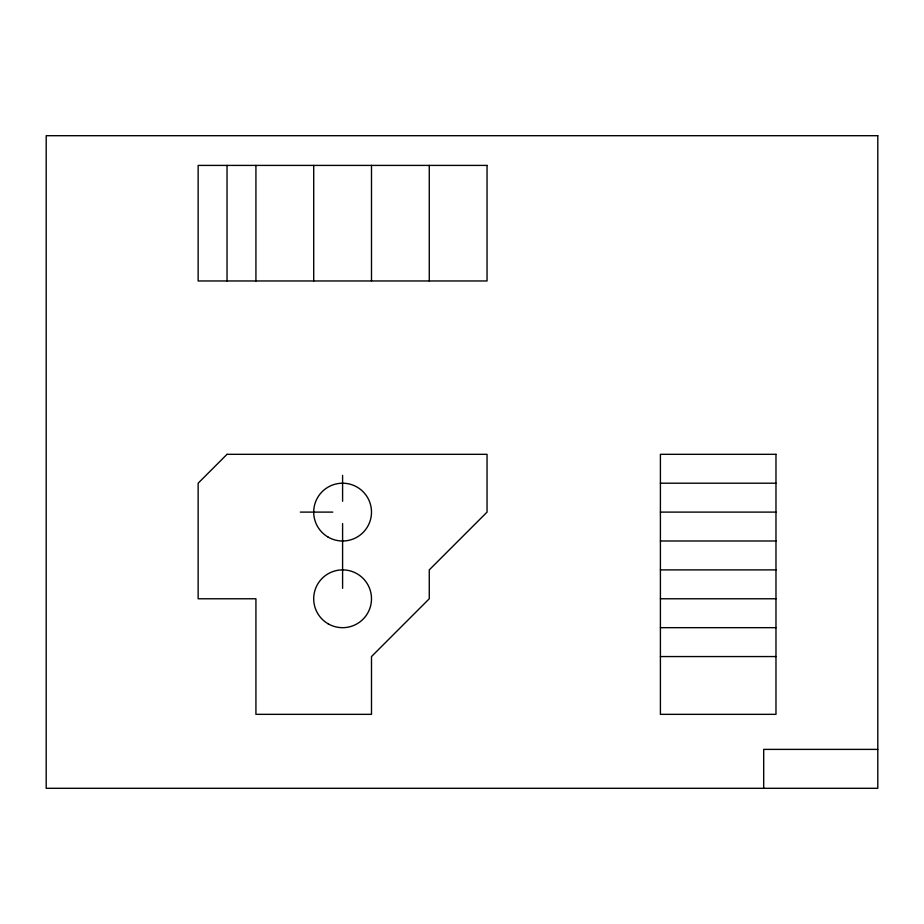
<?xml version="1.0" encoding="UTF-8"?>
<svg xmlns="http://www.w3.org/2000/svg" width="924" height="924" viewBox="0 0 924 924"><rect width="100%" height="100%" fill="white"/><g stroke="black" fill="none" stroke-linecap="round" stroke-linejoin="round"><path stroke-width="1.39" d="M660.406 483.206L775.975 483.206M300.312 512.104L332.802 512.104M660.406 512.104L775.975 512.104M660.406 540.99L775.975 540.99M660.406 569.889L775.975 569.889M660.406 598.775L775.975 598.775M660.406 627.673L775.975 627.673M660.406 656.56L775.975 656.56M877.8 749.387L763.686 749.387L763.686 788.299M429.267 165.408L429.267 280.965M371.494 165.408L371.494 280.965M342.596 475.375L342.596 501.328M342.596 523.562L342.596 588.357M313.71 165.408L313.71 280.965M255.925 165.408L255.925 280.965M227.027 165.408L227.027 280.965M227.027 454.319L198.14 483.206L198.14 598.775L255.925 598.775L255.925 714.344L371.494 714.344L371.494 656.56L429.267 598.775L429.267 569.889L487.052 512.104L487.052 454.319L227.027 454.319M877.8 135.701L46.2 135.701L46.2 788.299L877.8 788.299L877.8 135.701M487.052 165.408L198.14 165.408L198.14 280.965L487.052 280.965L487.052 165.408M775.975 454.319L660.406 454.319L660.406 714.344L775.975 714.344L775.975 454.319M328.147 623.804A28.887 28.887 0 0 0 371.494 598.775A28.887 28.887 0 0 0 328.147 573.758A28.887 28.887 0 0 0 328.147 623.804M328.147 537.121A28.887 28.887 0 0 0 371.494 512.104A28.887 28.887 0 0 0 328.147 487.087A28.887 28.887 0 0 0 328.147 537.121"/></g></svg>
